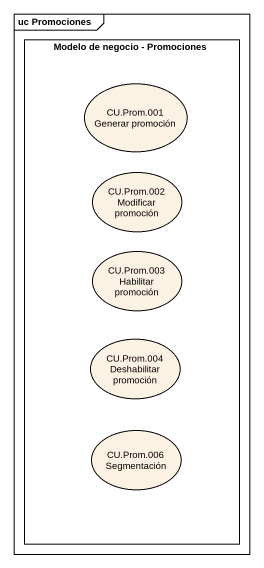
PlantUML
@startuml
mainframe uc Promociones
rectangle "Modelo de negocio - Promociones" as Modelo_de_negocio {
  usecase "CU.Prom.001 Generar promoción" as CU_Prom_001_Generar
  usecase "CU.Prom.002 Modificar promoción" as CU_Prom_002_Modificar
  usecase "CU.Prom.003 Habilitar promoción" as CU_Prom_003_Habilitar
  usecase "CU.Prom.004 Deshabilitar promoción" as CU_Prom_004_Deshabilitar
  usecase "CU.Prom.006 Segmentación" as CU_Prom_006_Segmentación
}
@enduml
